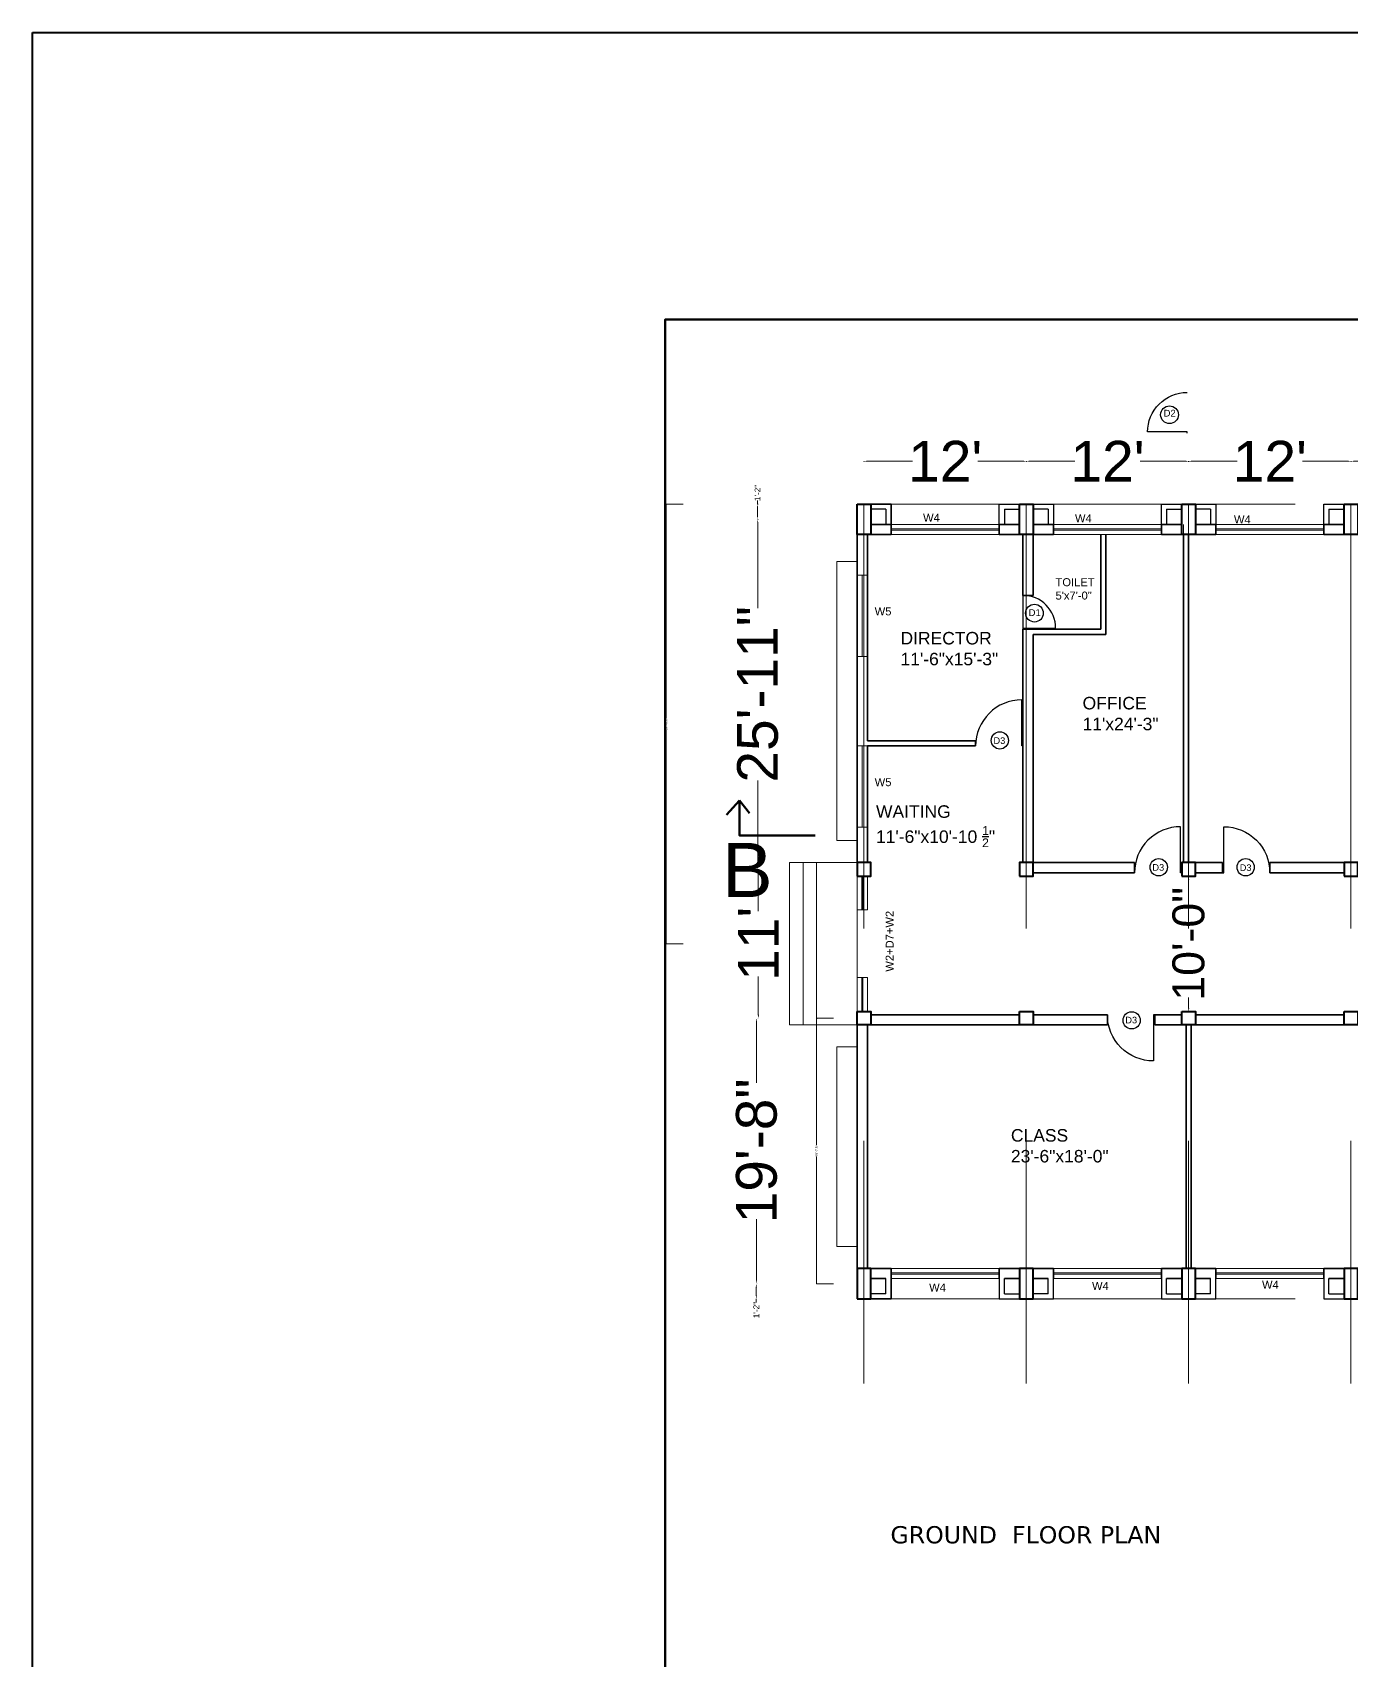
# Model space of a CAD drawing. Header units: feet. Extents: x 15113 to 123217, y -97269 to -8247.
# Drawn here: x 27217 to 28387, y -27217 to -25773 of the extents above; entities that cross this region are included whole.
import ezdxf

# ---------------------------------------------------------------- set-up
doc = ezdxf.new("R2010")
doc.units = ezdxf.units.FT
doc.header["$LTSCALE"] = 50.2
doc.header["$MEASUREMENT"] = 0
doc.header["$PDMODE"] = 3
for name, pattern in [('1', [0]), ('DASHED', [0.75, 0.5, -0.25]), ('DOT', [0.25, 0, -0.25])]:
    doc.linetypes.add(name, pattern=pattern)
doc.layers.get('0').update_dxf_attribs({"lineweight": 35})
for name, color, linetype in [('C-ANNO-TABL-PATT', 7, 'Continuous'), ('drg seal txt', 7, 'Continuous'), ('Text', 164, 'Continuous')]:
    doc.layers.add(name, color=color, linetype=linetype)
for name, color, linetype, lineweight in [('column', 6, 'Continuous', 40), ('door', 42, 'Continuous', 25), ('drg seal', 250, 'Continuous', 120), ('WALL', 1, '1', 30)]:
    doc.layers.add(name, color=color, linetype=linetype, lineweight=lineweight)
doc.styles.add('2.2 INCH', font='arial.ttf', dxfattribs={"height": 2.2})
doc.styles.add('5.2 INCH', font='arial.ttf', dxfattribs={"height": 5.2})
doc.styles.add('7.1 INCH', font='arial.ttf', dxfattribs={"height": 7.1})
doc.styles.get("Standard").update_dxf_attribs({"font": 'arial.ttf'})
doc.dimstyles.new('2.2 INCH', dxfattribs={"dimscale": 0, "dimtxt": 5.2, "dimasz": 3.1, "dimexe": 0.18, "dimexo": 1.063, "dimgap": 0.09, "dimtad": 0, "dimdec": 0, "dimzin": 0, "dimdsep": 46, "dimlunit": 4, "dimtxsty": '5.2 INCH', "dimcen": 0, "dimclrd": 230, "dimclre": 230, "dimclrt": 164, "dimadec": 0, "dimazin": 0, "dimtfac": 1, "dimtdec": 0, "dimtofl": 0, "dimtmove": 0, "dimatfit": 3, "dimfxl": 0.5, "dimtolj": 1, "dimtzin": 0, "dimlwd": 15, "dimlwe": 15, "dimarcsym": 0})
doc.dimstyles.get("Standard").update_dxf_attribs({"dimscale": 20, "dimtxt": 0.18, "dimasz": 0.18, "dimexe": 0.18, "dimexo": 0.0625, "dimgap": 0.09, "dimtad": 0, "dimtih": 1, "dimtoh": 1, "dimdec": 1, "dimzin": 0, "dimdsep": 46, "dimlunit": 3, "dimtxsty": 'Standard', "dimblk": 'ARCHTICK', "dimcen": 0.09, "dimadec": 0, "dimazin": 0, "dimtfac": 1, "dimtdec": 1, "dimtofl": 0, "dimtmove": 0, "dimatfit": 3, "dimfxl": 0.5, "dimfxlon": 1, "dimtolj": 1, "dimtzin": 0, "dimarcsym": 0})

# ---------------------------------------------------------------- blocks, each defined once
blk = doc.blocks.new('*D387')
at = {"layer": 'column', "color": 230, "lineweight": 15, "transparency": 16777216}
for p, q in [((28246.7, -26521.3), (28242.1, -26521.3)), ((28242.2, -26524.4), (28242.2, -26533.8)), ((28246.7, -26641.3), (28242.1, -26641.3)), ((28242.2, -26638.2), (28242.2, -26628.8))]:
    blk.add_line(p, q, dxfattribs=at)
at = {"layer": 'column', "color": 230, "transparency": 16777216}
for points in [[(28241.7, -26524.4), (28242.8, -26524.4), (28242.2, -26521.3)], [(28241.7, -26638.2), (28242.8, -26638.2), (28242.2, -26641.3)]]:
    blk.add_solid(points, dxfattribs=at)
at = {"layer": 'Defpoints', "color": 0, "transparency": 16777216}
for p in [(28248.2, -26521.3), (28242.2, -26641.3), (28248.2, -26641.3)]:
    blk.add_point(p, dxfattribs=at)
at = {"layer": 'column', "color": 164, "transparency": 16777216, "insert": (28242.2, -26581.3), "char_height": 5.2, "attachment_point": 5, "rotation": 90, "style": '5.2 INCH'}
blk.add_mtext('\\A1;{\\H5.455x;10\'-0"}', dxfattribs=at)
blk = doc.blocks.new('*D469')
at = {"layer": 'Defpoints', "color": 0, "transparency": 16777216}
for p in [(28098.3, -26153.2), (27954.2, -26191.3), (28098.3, -26191.3)]:
    blk.add_point(p, dxfattribs=at)
at = {"layer": 'WALL', "color": 230, "linetype": 'DOT', "lineweight": 15, "transparency": 16777216}
for p, q in [((27954.2, -26153.7), (27954.2, -26153)), ((28098.3, -26153.7), (28098.3, -26153))]:
    blk.add_line(p, q, dxfattribs=at)
at = {"layer": 'WALL', "color": 230, "lineweight": 15, "transparency": 16777216}
for p, q in [((27957.3, -26153.2), (27997.2, -26153.2)), ((28095.2, -26153.2), (28055.3, -26153.2))]:
    blk.add_line(p, q, dxfattribs=at)
at = {"layer": 'WALL', "color": 230, "transparency": 16777216}
for points in [[(27957.3, -26152.7), (27957.3, -26153.7), (27954.2, -26153.2)], [(28095.2, -26152.7), (28095.2, -26153.7), (28098.3, -26153.2)]]:
    blk.add_solid(points, dxfattribs=at)
at = {"layer": 'WALL', "color": 164, "transparency": 16777216, "insert": (28026.3, -26153.2), "char_height": 5.2, "attachment_point": 5, "style": '5.2 INCH'}
blk.add_mtext("\\A1;{\\H6.948x;12'}", dxfattribs=at)
blk = doc.blocks.new('*D470')
at = {"layer": 'Defpoints', "color": 0, "transparency": 16777216}
for p in [(28242.3, -26153.2), (28098.3, -26191.3), (28242.3, -26191.3)]:
    blk.add_point(p, dxfattribs=at)
at = {"layer": 'WALL', "color": 230, "linetype": 'DOT', "lineweight": 15, "transparency": 16777216}
for p, q in [((28098.3, -26153.7), (28098.3, -26153)), ((28242.3, -26153.7), (28242.3, -26153))]:
    blk.add_line(p, q, dxfattribs=at)
at = {"layer": 'WALL', "color": 230, "lineweight": 15, "transparency": 16777216}
for p, q in [((28101.4, -26153.2), (28141.2, -26153.2)), ((28239.2, -26153.2), (28199.3, -26153.2))]:
    blk.add_line(p, q, dxfattribs=at)
at = {"layer": 'WALL', "color": 230, "transparency": 16777216}
for points in [[(28101.4, -26152.7), (28101.4, -26153.7), (28098.3, -26153.2)], [(28239.2, -26152.7), (28239.2, -26153.7), (28242.3, -26153.2)]]:
    blk.add_solid(points, dxfattribs=at)
at = {"layer": 'WALL', "color": 164, "transparency": 16777216, "insert": (28170.3, -26153.2), "char_height": 5.2, "attachment_point": 5, "style": '5.2 INCH'}
blk.add_mtext("\\A1;{\\H6.948x;12'}", dxfattribs=at)
blk = doc.blocks.new('*D471')
at = {"layer": 'Defpoints', "color": 0, "transparency": 16777216}
for p in [(28386.3, -26153.2), (28242.2, -26191.3), (28386.3, -26191.3)]:
    blk.add_point(p, dxfattribs=at)
at = {"layer": 'WALL', "color": 230, "linetype": 'DOT', "lineweight": 15, "transparency": 16777216}
for p, q in [((28242.2, -26153.7), (28242.2, -26153)), ((28386.3, -26153.7), (28386.3, -26153))]:
    blk.add_line(p, q, dxfattribs=at)
at = {"layer": 'WALL', "color": 230, "lineweight": 15, "transparency": 16777216}
for p, q in [((28245.3, -26153.2), (28285.2, -26153.2)), ((28383.2, -26153.2), (28343.3, -26153.2))]:
    blk.add_line(p, q, dxfattribs=at)
at = {"layer": 'WALL', "color": 230, "transparency": 16777216}
for points in [[(28245.3, -26152.7), (28245.3, -26153.7), (28242.2, -26153.2)], [(28383.2, -26152.7), (28383.2, -26153.7), (28386.3, -26153.2)]]:
    blk.add_solid(points, dxfattribs=at)
at = {"layer": 'WALL', "color": 164, "transparency": 16777216, "insert": (28314.3, -26153.2), "char_height": 5.2, "attachment_point": 5, "style": '5.2 INCH'}
blk.add_mtext("\\A1;{\\H6.948x;12'}", dxfattribs=at)
blk = doc.blocks.new('*D472')
at = {"layer": 'Defpoints', "color": 0, "transparency": 16777216}
for p in [(28530.2, -26153.2), (28386.3, -26191.3), (28530.2, -26191.3)]:
    blk.add_point(p, dxfattribs=at)
at = {"layer": 'WALL', "color": 230, "linetype": 'DOT', "lineweight": 15, "transparency": 16777216}
for p, q in [((28386.3, -26153.7), (28386.3, -26153)), ((28530.2, -26153.7), (28530.2, -26153))]:
    blk.add_line(p, q, dxfattribs=at)
at = {"layer": 'WALL', "color": 230, "lineweight": 15, "transparency": 16777216}
for p, q in [((28389.4, -26153.2), (28429.2, -26153.2)), ((28527.1, -26153.2), (28487.3, -26153.2))]:
    blk.add_line(p, q, dxfattribs=at)
at = {"layer": 'WALL', "color": 230, "transparency": 16777216}
for points in [[(28389.4, -26152.7), (28389.4, -26153.7), (28386.3, -26153.2)], [(28527.1, -26152.7), (28527.1, -26153.7), (28530.2, -26153.2)]]:
    blk.add_solid(points, dxfattribs=at)
at = {"layer": 'WALL', "color": 164, "transparency": 16777216, "insert": (28458.3, -26153.2), "char_height": 5.2, "attachment_point": 5, "style": '5.2 INCH'}
blk.add_mtext("\\A1;{\\H6.948x;12'}", dxfattribs=at)
blk = doc.blocks.new('*D482')
at = {"layer": 'Defpoints', "color": 0, "transparency": 16777216}
for p in [(27948.2, -26647.3), (27859, -26882.8), (27948.2, -26882.8)]:
    blk.add_point(p, dxfattribs=at)
at = {"layer": 'WALL', "color": 230, "linetype": 'DOT', "lineweight": 15, "transparency": 16777216}
for p, q in [((27859.5, -26647.3), (27858.8, -26647.3)), ((27859.5, -26882.8), (27858.8, -26882.8))]:
    blk.add_line(p, q, dxfattribs=at)
at = {"layer": 'WALL', "color": 230, "lineweight": 15, "transparency": 16777216}
for p, q in [((27859, -26650.4), (27859, -26704.6)), ((27859, -26879.7), (27859, -26825.5))]:
    blk.add_line(p, q, dxfattribs=at)
at = {"layer": 'WALL', "color": 230, "transparency": 16777216}
for points in [[(27858.5, -26650.4), (27859.5, -26650.4), (27859, -26647.3)], [(27858.5, -26879.7), (27859.5, -26879.7), (27859, -26882.8)]]:
    blk.add_solid(points, dxfattribs=at)
at = {"layer": 'WALL', "color": 164, "transparency": 16777216, "insert": (27859, -26765), "char_height": 5.2, "attachment_point": 5, "rotation": 90, "style": '5.2 INCH'}
blk.add_mtext('\\A1;{\\H6.948x;19\'-8"}', dxfattribs=at)
blk = doc.blocks.new('*D483')
at = {"layer": 'Defpoints', "color": 0, "transparency": 16777216}
for p in [(27860.5, -26515.3), (27948.2, -26515.3), (27948.2, -26647.3)]:
    blk.add_point(p, dxfattribs=at)
at = {"layer": 'WALL', "color": 230, "linetype": 'DOT', "lineweight": 15, "transparency": 16777216}
for p, q in [((27861, -26515.3), (27860.4, -26515.3)), ((27861, -26647.3), (27860.4, -26647.3))]:
    blk.add_line(p, q, dxfattribs=at)
at = {"layer": 'WALL', "color": 230, "lineweight": 15, "transparency": 16777216}
for p, q in [((27860.5, -26518.4), (27860.5, -26552.2)), ((27860.5, -26644.2), (27860.5, -26610.3))]:
    blk.add_line(p, q, dxfattribs=at)
at = {"layer": 'WALL', "color": 230, "transparency": 16777216}
for points in [[(27860, -26518.4), (27861.1, -26518.4), (27860.5, -26515.3)], [(27860, -26644.2), (27861.1, -26644.2), (27860.5, -26647.3)]]:
    blk.add_solid(points, dxfattribs=at)
at = {"layer": 'WALL', "color": 164, "transparency": 16777216, "insert": (27860.5, -26581.3), "char_height": 5.2, "attachment_point": 5, "rotation": 90, "style": '5.2 INCH'}
blk.add_mtext("\\A1;{\\H6.948x;11'}", dxfattribs=at)
blk = doc.blocks.new('*D484')
at = {"layer": 'Defpoints', "color": 0, "transparency": 16777216}
for p in [(27860, -26204.8), (27948.2, -26204.8), (27948.2, -26515.3)]:
    blk.add_point(p, dxfattribs=at)
at = {"layer": 'WALL', "color": 230, "linetype": 'DOT', "lineweight": 15, "transparency": 16777216}
for p, q in [((27860.5, -26204.8), (27859.8, -26204.8)), ((27860.5, -26515.3), (27859.8, -26515.3))]:
    blk.add_line(p, q, dxfattribs=at)
at = {"layer": 'WALL', "color": 230, "lineweight": 15, "transparency": 16777216}
for p, q in [((27860, -26207.9), (27860, -26283.6)), ((27860, -26512.2), (27860, -26436.5))]:
    blk.add_line(p, q, dxfattribs=at)
at = {"layer": 'WALL', "color": 230, "transparency": 16777216}
for points in [[(27859.5, -26207.9), (27860.5, -26207.9), (27860, -26204.8)], [(27859.5, -26512.2), (27860.5, -26512.2), (27860, -26515.3)]]:
    blk.add_solid(points, dxfattribs=at)
at = {"layer": 'WALL', "color": 164, "transparency": 16777216, "insert": (27860, -26360), "char_height": 5.2, "attachment_point": 5, "rotation": 90, "style": '5.2 INCH'}
blk.add_mtext('\\A1;{\\H6.948x;25\'-11"}', dxfattribs=at)
blk = doc.blocks.new('*D485')
at = {"layer": 'Defpoints', "color": 0, "transparency": 16777216}
for p in [(27859.8, -26191.3), (27948.2, -26191.3), (27948.2, -26204.8)]:
    blk.add_point(p, dxfattribs=at)
at = {"layer": 'WALL', "color": 230, "linetype": 'DOT', "lineweight": 15, "transparency": 16777216}
for p, q in [((27860.3, -26191.3), (27859.6, -26191.3)), ((27860.3, -26204.8), (27859.6, -26204.8))]:
    blk.add_line(p, q, dxfattribs=at)
at = {"layer": 'WALL', "color": 230, "lineweight": 15, "transparency": 16777216}
for p, q in [((27859.8, -26191.3), (27859.8, -26188.2)), ((27859.8, -26201.7), (27859.8, -26194.4))]:
    blk.add_line(p, q, dxfattribs=at)
at = {"layer": 'WALL', "color": 230, "transparency": 16777216}
for points in [[(27859.3, -26194.4), (27860.3, -26194.4), (27859.8, -26191.3)], [(27859.3, -26201.7), (27860.3, -26201.7), (27859.8, -26204.8)]]:
    blk.add_solid(points, dxfattribs=at)
at = {"layer": 'WALL', "color": 164, "transparency": 16777216, "insert": (27859.8, -26181.4), "char_height": 5.2, "attachment_point": 5, "rotation": 90, "style": '5.2 INCH'}
blk.add_mtext('\\A1;1\'-2"', dxfattribs=at)
blk = doc.blocks.new('*D486')
at = {"layer": 'Defpoints', "color": 0, "transparency": 16777216}
for p in [(27948.2, -26882.8), (27858.7, -26896.3), (27948.2, -26896.3)]:
    blk.add_point(p, dxfattribs=at)
at = {"layer": 'WALL', "color": 230, "linetype": 'DOT', "lineweight": 15, "transparency": 16777216}
for p, q in [((27859.2, -26882.8), (27858.5, -26882.8)), ((27859.2, -26896.3), (27858.5, -26896.3))]:
    blk.add_line(p, q, dxfattribs=at)
at = {"layer": 'WALL', "color": 230, "lineweight": 15, "transparency": 16777216}
for p, q in [((27858.7, -26885.9), (27858.7, -26893.2)), ((27858.7, -26896.3), (27858.7, -26899.4))]:
    blk.add_line(p, q, dxfattribs=at)
at = {"layer": 'WALL', "color": 230, "transparency": 16777216}
for points in [[(27858.2, -26885.9), (27859.2, -26885.9), (27858.7, -26882.8)], [(27858.2, -26893.2), (27859.2, -26893.2), (27858.7, -26896.3)]]:
    blk.add_solid(points, dxfattribs=at)
at = {"layer": 'WALL', "color": 164, "transparency": 16777216, "insert": (27858.7, -26906.2), "char_height": 5.2, "attachment_point": 5, "rotation": 90, "style": '5.2 INCH'}
blk.add_mtext('\\A1;1\'-2"', dxfattribs=at)
blk = doc.blocks.new('_ArchTick')
at = {"color": 0, "linetype": 'ByBlock', "const_width": 0.15}
blk.add_lwpolyline([(-0.5, -0.5), (0.5, 0.5)], dxfattribs=at)
blk = doc.blocks.new('*D487')
at = {"layer": 'Defpoints', "color": 0, "transparency": 16777216}
for p in [(27954.2, -26191.3), (27778.8, -26581.3), (27954.2, -26581.3)]:
    blk.add_point(p, dxfattribs=at)
at = {"layer": 'WALL', "color": 230, "lineweight": 15, "transparency": 16777216}
for p, q in [((27793.8, -26191.3), (27778.7, -26191.3)), ((27778.8, -26191.3), (27778.8, -26381.1)), ((27778.8, -26581.3), (27778.8, -26391.4)), ((27793.8, -26581.3), (27778.7, -26581.3))]:
    blk.add_line(p, q, dxfattribs=at)
at = {"layer": 'WALL', "color": 230, "lineweight": 15, "transparency": 16777216, "xscale": 1.1, "yscale": 1.1, "zscale": 1.1}
for p, rotation in [((27778.8, -26191.3), 90), ((27778.8, -26581.3), 270)]:
    blk.add_blockref('_ArchTick', p, dxfattribs=dict(at, rotation=rotation))
at = {"layer": 'WALL', "color": 164, "transparency": 16777216, "insert": (27778.8, -26386.3), "char_height": 2.2, "attachment_point": 5, "rotation": 90, "style": '2.2 INCH'}
blk.add_mtext('\\A1;32\'-6.0"', dxfattribs=at)
blk = doc.blocks.new('*D488')
at = {"layer": 'Defpoints', "color": 0, "transparency": 16777216}
for p in [(27912.2, -26647.3), (27948.2, -26647.3), (27948.2, -26882.8)]:
    blk.add_point(p, dxfattribs=at)
at = {"layer": 'WALL', "color": 230, "lineweight": 15, "transparency": 16777216}
for p, q in [((27927.2, -26647.3), (27912.1, -26647.3)), ((27912.2, -26647.3), (27912.2, -26760)), ((27912.2, -26882.8), (27912.2, -26770.1)), ((27927.2, -26882.8), (27912.1, -26882.8))]:
    blk.add_line(p, q, dxfattribs=at)
at = {"layer": 'WALL', "color": 230, "lineweight": 15, "transparency": 16777216, "xscale": 1.1, "yscale": 1.1, "zscale": 1.1}
for p, rotation in [((27912.2, -26647.3), 90), ((27912.2, -26882.8), 270)]:
    blk.add_blockref('_ArchTick', p, dxfattribs=dict(at, rotation=rotation))
at = {"layer": 'WALL', "color": 164, "transparency": 16777216, "insert": (27912.2, -26765), "char_height": 2.2, "attachment_point": 5, "rotation": 90, "style": '2.2 INCH'}
blk.add_mtext('\\A1;19\'-7.5"', dxfattribs=at)

msp = doc.modelspace()

# ---------------------------------------------------------------- linework, layer by layer
at = {"color": 230, "linetype": 'DASHED', "lineweight": 18, "ltscale": 15}
for p, q in [((27954.24801, -26191.29584), (27954.24801, -26971.29584)), ((27960.24801, -26191.29584), (29244.24801, -26191.29584)), ((28098.24801, -26191.29584), (28098.24801, -26971.29584)), ((28242.24801, -26191.29584), (28242.24801, -26971.29584)), ((28386.24801, -26191.29584), (28386.24801, -26920.29584)), ((28386.24801, -26191.29584), (28386.24801, -26971.29584)), ((27960.24801, -26896.29584), (28524.24801, -26896.29584))]:
    msp.add_line(p, q, dxfattribs=at)
at = {"color": 1}
for p, q in [((27960.24801, -26191.29584), (27978.24801, -26191.29584)), ((27978.24801, -26191.29584), (27978.24801, -26218.29584)), ((27948.24801, -26521.29584), (27948.24801, -26209.29584)), ((27948.24801, -26521.29584), (27948.24801, -26209.29584)), ((27948.24801, -26521.29584), (27948.24801, -26209.29584)), ((27948.24801, -26521.29584), (27948.24801, -26209.29584)), ((27957.24801, -26218.29584), (27957.24801, -26401.29584)), ((27960.24801, -26209.29584), (27978.24801, -26209.29584)), ((27960.24801, -26209.29584), (27973.75596, -26209.29632)), ((27960.24801, -26218.29584), (27978.24801, -26218.29584)), ((27960.24801, -26218.29584), (27978.24801, -26218.29584)), ((27978.24801, -26209.29584), (27978.24801, -26218.29584)), ((28074.24801, -26209.29584), (28092.24801, -26209.29584)), ((28074.24801, -26209.29584), (28074.24801, -26218.29584)), ((28074.24801, -26209.29584), (28074.24801, -26218.29584)), ((28074.24801, -26218.29584), (28092.24801, -26218.29584)), ((28074.24801, -26218.29584), (28092.24801, -26218.29584)), ((28078.73908, -26209.29527), (28092.24801, -26209.29584)), ((28095.24801, -26272.29584), (28095.24801, -26218.29584)), ((28117.75596, -26209.29527), (28104.24801, -26209.29584)), ((28122.24801, -26209.29584), (28104.24801, -26209.29584)), ((28104.24801, -26272.29584), (28104.24801, -26218.29584)), ((28122.24801, -26218.29584), (28104.24801, -26218.29584)), ((28122.24801, -26218.29584), (28104.24801, -26218.29584)), ((28122.24801, -26209.29584), (28122.24801, -26218.29584)), ((28122.24801, -26209.29584), (28122.24801, -26218.29584)), ((28164.24801, -26302.29584), (28164.24801, -26218.29584)), ((28168.74801, -26306.79584), (28168.74801, -26218.29584)), ((28236.24801, -26209.29584), (28218.24801, -26209.29584)), ((28218.24801, -26209.29584), (28218.24801, -26218.29584)), ((28218.24801, -26209.29584), (28218.24801, -26218.29584)), ((28236.24801, -26218.29584), (28218.24801, -26218.29584)), ((28236.24801, -26218.29584), (28218.24801, -26218.29584)), ((28236.24801, -26209.29584), (28222.73908, -26209.296)), ((28237.74801, -26509.29584), (28237.74801, -26218.29584)), ((28242.24801, -26509.29584), (28242.24801, -26218.29584)), ((28248.24801, -26209.29584), (28266.24801, -26209.29584)), ((28248.24801, -26209.29584), (28261.75596, -26209.29632)), ((28248.24801, -26218.29584), (28266.24801, -26218.29584)), ((28248.24801, -26218.29584), (28266.24801, -26218.29584)), ((28266.24801, -26209.29584), (28266.24801, -26218.29584)), ((28266.24801, -26209.29584), (28266.24801, -26218.29584)), ((28362.24801, -26209.29584), (28380.24801, -26209.29584)), ((28362.24801, -26209.29584), (28362.24801, -26218.29584)), ((28362.24801, -26209.29584), (28362.24801, -26218.29584)), ((28362.24801, -26218.29584), (28380.24801, -26218.29584)), ((28362.24801, -26218.29584), (28380.24801, -26218.29584)), ((28366.73908, -26209.296), (28380.24801, -26209.29584)), ((28095.24801, -26509.29584), (28095.24801, -26302.29584)), ((28104.24801, -26509.29584), (28104.24801, -26306.79584)), ((27957.24801, -26401.29584), (28053.24801, -26401.29584)), ((27957.24801, -26405.79584), (27957.24801, -26509.29584)), ((27957.24801, -26405.79584), (28053.24801, -26405.79584)), ((28053.24801, -26405.79584), (28053.24801, -26401.29584)), ((28104.24801, -26509.29584), (28194.19486, -26509.29584)), ((28194.19486, -26518.29584), (28194.19486, -26509.29584)), ((28272.24801, -26509.29584), (28248.24801, -26509.29584)), ((28380.24801, -26509.29584), (28314.30115, -26509.29584)), ((28104.24801, -26518.29584), (28194.19486, -26518.29584)), ((28272.24801, -26518.29584), (28248.24801, -26518.29584)), ((28380.24801, -26518.29584), (28314.30115, -26518.29584)), ((27948.24801, -26869.29584), (27948.24801, -26653.29584)), ((27957.24801, -26653.29584), (27957.24801, -26803.29584)), ((28092.24801, -26644.29584), (27960.24801, -26644.29584)), ((28092.24801, -26653.29584), (27960.24801, -26653.29584)), ((28104.24801, -26644.29584), (28170.24801, -26644.29584)), ((28104.24801, -26653.29584), (28170.24801, -26653.29584)), ((28170.24801, -26653.29584), (28170.24801, -26644.29584)), ((28170.24801, -26653.29584), (28170.24801, -26644.29584)), ((28212.24801, -26644.29584), (28236.24801, -26644.29584)), ((28212.24801, -26653.29584), (28212.24801, -26644.29584)), ((28212.24801, -26653.29584), (28236.24801, -26653.29584)), ((28239.99801, -26653.29584), (28244.49801, -26653.29584)), ((28239.99801, -26869.29584), (28239.99801, -26653.29584)), ((28244.49801, -26869.29584), (28244.49801, -26653.29584)), ((28380.24801, -26644.29584), (28248.24801, -26644.29584)), ((28380.24801, -26653.29584), (28248.24801, -26653.29584)), ((27957.24801, -26803.29584), (27957.24801, -26869.29584)), ((27960.24801, -26869.29584), (27978.24801, -26869.29584)), ((27978.24801, -26896.29584), (27978.24801, -26869.29584)), ((28074.24801, -26869.29584), (28092.24801, -26869.29584)), ((28074.24801, -26878.29584), (28074.24801, -26869.29584)), ((28122.24801, -26869.29584), (28104.24801, -26869.29584)), ((28122.24801, -26878.29584), (28122.24801, -26869.29584)), ((28236.24801, -26869.29584), (28218.24801, -26869.29584)), ((28218.24801, -26878.29584), (28218.24801, -26869.29584)), ((28248.24801, -26869.29584), (28266.24801, -26869.29584)), ((28266.24801, -26878.29584), (28266.24801, -26869.29584)), ((28362.24801, -26869.29584), (28380.24801, -26869.29584)), ((28362.24801, -26878.29584), (28362.24801, -26869.29584)), ((27960.24801, -26878.29584), (27973.75596, -26878.29535)), ((28078.73908, -26878.2964), (28092.24801, -26878.29584)), ((28117.75596, -26878.2964), (28104.24801, -26878.29584)), ((28236.24801, -26878.29584), (28222.73908, -26878.29567)), ((28248.24801, -26878.29584), (28261.75596, -26878.29535)), ((28366.73908, -26878.29567), (28380.24801, -26878.29584)), ((27960.24801, -26896.29584), (27978.24801, -26896.29584))]:
    msp.add_line(p, q, dxfattribs=at)
at = {"color": 1, "lineweight": 18}
msp.add_line((27957.24801, -26218.29584), (27957.24801, -26362.29584), dxfattribs=at)
msp.add_line((27957.24801, -26218.29584), (27957.24801, -26362.29584), dxfattribs=at)
msp.add_line((27957.24801, -26218.29584), (27957.24801, -26362.29584), dxfattribs=at)
at = {"color": 5, "lineweight": 18}
for p, q in [((27978.24801, -26209.29584), (28074.24801, -26209.29584)), ((27978.24801, -26213.29584), (28074.24801, -26213.29584)), ((27978.24801, -26214.29584), (28074.24801, -26214.29584)), ((27978.24801, -26218.29584), (28074.24801, -26218.29584)), ((28218.24801, -26209.29584), (28122.24801, -26209.29584)), ((28218.24801, -26213.29584), (28122.24801, -26213.29584)), ((28218.24801, -26214.29584), (28122.24801, -26214.29584)), ((28218.24801, -26218.29584), (28122.24801, -26218.29584)), ((28237.74801, -26218.29584), (28237.74801, -26209.29584)), ((28266.24801, -26209.29584), (28362.24801, -26209.29584)), ((28266.24801, -26213.29584), (28362.24801, -26213.29584)), ((28266.24801, -26214.29584), (28362.24801, -26214.29584)), ((28266.24801, -26218.29584), (28362.24801, -26218.29584)), ((27957.24801, -26254.29584), (27948.24801, -26254.29584)), ((27957.24801, -26254.29584), (27948.24801, -26254.29584)), ((27957.24801, -26254.29584), (27948.24801, -26254.29584)), ((27957.24801, -26254.29584), (27948.24801, -26254.29584)), ((27952.74801, -26326.29584), (27952.74801, -26254.29584)), ((27952.74801, -26326.29584), (27952.74801, -26254.29584)), ((27952.74801, -26326.29584), (27952.74801, -26254.29584)), ((27952.74801, -26326.29584), (27952.74801, -26254.29584)), ((27957.24801, -26326.29584), (27948.24801, -26326.29584)), ((27957.24801, -26326.29584), (27948.24801, -26326.29584)), ((27957.24801, -26326.29584), (27948.24801, -26326.29584)), ((27957.24801, -26326.29584), (27948.24801, -26326.29584)), ((27948.24801, -26405.79584), (27957.24801, -26405.79584)), ((27948.24801, -26405.79584), (27957.24801, -26405.79584)), ((27948.24801, -26405.79584), (27957.24801, -26405.79584)), ((27948.24801, -26405.79584), (27957.24801, -26405.79584)), ((27952.74801, -26405.79584), (27952.74801, -26477.79584)), ((27952.74801, -26405.79584), (27952.74801, -26477.79584)), ((27952.74801, -26405.79584), (27952.74801, -26477.79584)), ((27952.74801, -26405.79584), (27952.74801, -26477.79584)), ((27948.24801, -26477.79584), (27957.24801, -26477.79584)), ((27948.24801, -26477.79584), (27957.24801, -26477.79584)), ((27948.24801, -26477.79584), (27957.24801, -26477.79584)), ((27948.24801, -26477.79584), (27957.24801, -26477.79584)), ((27948.24178, -26551.29584), (27948.24178, -26521.29584)), ((27952.24178, -26551.29584), (27952.24178, -26521.29584)), ((27953.24178, -26551.29397), (27953.24178, -26521.29584)), ((27957.24178, -26551.29397), (27957.24178, -26521.29584)), ((27948.24489, -26611.29584), (27948.23244, -26551.29584)), ((27948.24178, -26551.29584), (27957.24178, -26551.29397)), ((27948.24801, -26641.29584), (27948.24489, -26611.29584)), ((27948.25424, -26611.29584), (27957.25424, -26611.29397)), ((27952.24801, -26641.29501), (27952.24489, -26611.29501)), ((27953.25424, -26611.29397), (27953.25424, -26641.29584)), ((27957.25424, -26611.29397), (27957.25424, -26641.29584)), ((27978.24801, -26869.29584), (28074.24801, -26869.29584)), ((28218.24801, -26869.29584), (28122.24801, -26869.29584)), ((28266.24801, -26869.29584), (28362.24801, -26869.29584)), ((27978.24801, -26873.29584), (28074.24801, -26873.29584)), ((27978.24801, -26874.29584), (28074.24801, -26874.29584)), ((27978.24801, -26878.29584), (28074.24801, -26878.29584)), ((28218.24801, -26873.29584), (28122.24801, -26873.29584)), ((28218.24801, -26874.29584), (28122.24801, -26874.29584)), ((28122.24801, -26878.29584), (28218.24801, -26878.29584)), ((28266.24801, -26873.29584), (28362.24801, -26873.29584)), ((28266.24801, -26874.29584), (28362.24801, -26874.29584)), ((28266.24801, -26878.29584), (28362.24801, -26878.29584))]:
    msp.add_line(p, q, dxfattribs=at)
at = {"color": 24, "lineweight": 18}
for p, q in [((27948.24801, -26509.29584), (27888.24801, -26509.29584)), ((27888.24801, -26509.29584), (27888.24801, -26653.29584)), ((27900.24801, -26509.29584), (27900.24801, -26653.29584)), ((27912.24801, -26509.29584), (27912.24801, -26653.29584)), ((27948.24801, -26653.29584), (27888.24801, -26653.29584))]:
    msp.add_line(p, q, dxfattribs=at)
at = {"color": 230, "linetype": 'DASHED', "lineweight": 18, "ltscale": 15}
for points in [[(27948.24801, -26489.79584), (27930.24801, -26489.79584), (27930.24801, -26242.29584), (27948.24801, -26242.29584)], [(27948.24801, -26489.79584), (27930.24801, -26489.79584), (27930.24801, -26242.29584), (27948.24801, -26242.29584)], [(27948.24801, -26489.79584), (27930.24801, -26489.79584), (27930.24801, -26242.29584), (27948.24801, -26242.29584)], [(27948.24801, -26489.79584), (27930.24801, -26489.79584), (27930.24801, -26242.29584), (27948.24801, -26242.29584)], [(27948.24801, -26672.79584), (27930.24801, -26672.79584), (27930.24801, -26849.79584), (27948.24801, -26849.79584)]]:
    msp.add_lwpolyline(points, dxfattribs=at)
at = {"color": 1}
for points in [[(28104.24801, -26272.29584), (28095.24801, -26272.29584)], [(28164.24801, -26302.29584), (28095.24801, -26302.29584)], [(28168.74801, -26306.79584), (28104.24801, -26306.79584)], [(28272.24801, -26518.29584), (28272.24801, -26509.29584)], [(28314.30115, -26518.29584), (28314.30115, -26509.29584)]]:
    msp.add_lwpolyline(points, dxfattribs=at)
at = {"lineweight": 70, "flags": 128}
for points in [[(27843.94692, -26454.27236), (27832.17697, -26467.03924)], [(27843.94692, -26454.27236), (27843.94692, -26485.26131), (27911.01766, -26485.26131)], [(27843.94692, -26454.27236), (27852.56885, -26465.41972)]]:
    msp.add_lwpolyline(points, dxfattribs=at)
at = {"layer": 'C-ANNO-TABL-PATT', "linetype": 'DASHED', "lineweight": 9, "ltscale": 50}
msp.add_line((29734.0332, -26485.26131), (27882.23032, -26485.26131), dxfattribs=at)
at = {"layer": 'column'}
msp.add_line((27948.24801, -26869.29584), (27948.24801, -26896.29584), dxfattribs=at)
for points in [[(27216.67754, -25772.97225), (31524.68479, -25772.97225), (31524.68479, -34769.11425), (27216.67754, -34769.11425)], [(27948.24801, -26191.29584), (27960.24801, -26191.29584), (27960.24801, -26218.29584), (27948.24801, -26218.29584)], [(28092.24801, -26191.29584), (28104.24801, -26191.29584), (28104.24801, -26218.29584), (28092.24801, -26218.29584)], [(28236.24801, -26191.29584), (28248.24801, -26191.29584), (28248.24801, -26218.29584), (28236.24801, -26218.29584)], [(28380.24801, -26191.29584), (28392.24801, -26191.29584), (28392.24801, -26218.29584), (28380.24801, -26218.29584)], [(27948.24801, -26521.29584), (27960.24801, -26521.29584), (27960.24801, -26509.29584), (27948.24801, -26509.29584)], [(28092.24801, -26521.29584), (28104.24801, -26521.29584), (28104.24801, -26509.29584), (28092.24801, -26509.29584)], [(28236.24801, -26521.29584), (28248.24801, -26521.29584), (28248.24801, -26509.29584), (28236.24801, -26509.29584)], [(28380.24801, -26521.29584), (28392.24801, -26521.29584), (28392.24801, -26509.29584), (28380.24801, -26509.29584)], [(27948.24801, -26641.29584), (27960.24801, -26641.29584), (27960.24801, -26653.29584), (27948.24801, -26653.29584)], [(28092.24801, -26641.29584), (28104.24801, -26641.29584), (28104.24801, -26653.29584), (28092.24801, -26653.29584)], [(28236.24801, -26641.29584), (28248.24801, -26641.29584), (28248.24801, -26653.29584), (28236.24801, -26653.29584)], [(28380.24801, -26641.29584), (28392.24801, -26641.29584), (28392.24801, -26653.29584), (28380.24801, -26653.29584)], [(28092.24801, -26896.29584), (28104.24801, -26896.29584), (28104.24801, -26869.29584), (28092.24801, -26869.29584)], [(28236.24801, -26896.29584), (28248.24801, -26896.29584), (28248.24801, -26869.29584), (28236.24801, -26869.29584)], [(28380.24801, -26896.29584), (28392.24801, -26896.29584), (28392.24801, -26869.29584), (28380.24801, -26869.29584)]]:
    msp.add_lwpolyline(points, close=True, dxfattribs=at)
msp.add_lwpolyline([(27948.24801, -26896.29584), (27960.24801, -26896.29584), (27960.24801, -26869.29584), (27948.24801, -26869.29584)], dxfattribs=at)
at = {"layer": 'door'}
msp.add_line((28095.25316, -26272.29584), (28095.24801, -26302.29584), dxfattribs=at)
at = {"layer": 'door', "elevation": -0.06299}
msp.add_lwpolyline([(28240.85201, -26128.23519), (28240.8521, -26127.23519), (28205.8521, -26127.23218, -0.4142135624), (28240.8551, -26092.23519, -1.0909345881)], format="xyb", dxfattribs=at)
at = {"layer": 'door'}
for points in [[(28095.24818, -26301.29584), (28124.24818, -26301.30081, 0.4142135624), (28095.25316, -26272.29584, 0.3095801282)], [(28095.30115, -26405.79584), (28094.13301, -26405.79584), (28094.13301, -26364.91084, 0.4142135624), (28053.24801, -26405.79584, 1.0909345881)], [(28236.24801, -26518.29584), (28235.07986, -26518.29584), (28235.07986, -26477.41084, 0.4142135624), (28194.19486, -26518.29584, 1.0909345881)], [(28272.24801, -26518.29584), (28273.41615, -26518.29584), (28273.41615, -26477.41084, -0.4142135624), (28314.30115, -26518.29584, -1.0909345881)], [(28212.24801, -26644.29584), (28211.07986, -26644.29584), (28211.07986, -26685.18084, -0.4142135624), (28170.19486, -26644.29584, -1.0909345881)]]:
    msp.add_lwpolyline(points, format="xyb", dxfattribs=at)
at = {"layer": 'drg seal', "lineweight": 70}
msp.add_lwpolyline([(30834.55937, -28339.40942), (30834.55937, -26027.63743), (27777.84032, -26027.63743), (27777.84032, -28339.40942), (30834.14319, -28339.40942)], dxfattribs=at)
at = {"layer": 'WALL', "ltscale": 4}
for p, q in [((27973.75645, -26195.79628), (27960.24801, -26195.79628)), ((27973.75645, -26195.79628), (27973.75596, -26209.29584)), ((28078.73957, -26195.79571), (28078.73908, -26209.29527)), ((28078.73957, -26195.79571), (28092.24801, -26195.79571)), ((28117.75645, -26195.79571), (28104.24801, -26195.79571)), ((28117.75645, -26195.79571), (28117.75596, -26209.29527)), ((28222.73957, -26195.79571), (28222.73908, -26209.29527)), ((28222.73957, -26195.79571), (28236.24801, -26195.79571)), ((28261.75645, -26195.79571), (28248.24801, -26195.79571)), ((28261.75645, -26195.79571), (28261.75596, -26209.29527)), ((28366.73957, -26195.79571), (28366.73908, -26209.29527)), ((28366.73957, -26195.79571), (28380.24801, -26195.79571)), ((27973.75645, -26891.79539), (27973.75596, -26878.29584)), ((28078.73957, -26891.79596), (28078.73908, -26878.2964)), ((28117.75645, -26891.79596), (28117.75596, -26878.2964)), ((28222.73957, -26891.79596), (28222.73908, -26878.2964)), ((28261.75645, -26891.79596), (28261.75596, -26878.2964)), ((28366.73957, -26891.79596), (28366.73908, -26878.2964)), ((27973.75645, -26891.79539), (27960.24801, -26891.79539)), ((28078.73957, -26891.79596), (28092.24801, -26891.79596)), ((28117.75645, -26891.79596), (28104.24801, -26891.79596)), ((28222.73957, -26891.79596), (28236.24801, -26891.79596)), ((28261.75645, -26891.79596), (28248.24801, -26891.79596)), ((28366.73957, -26891.79596), (28380.24801, -26891.79596))]:
    msp.add_line(p, q, dxfattribs=at)
for points in [[(28074.24882, -26218.29527), (28074.24785, -26191.29584), (28122.25657, -26191.29584), (28122.24801, -26218.29539)], [(28218.24882, -26218.29527), (28218.24785, -26191.29584), (28266.25657, -26191.29584), (28266.24801, -26218.29539)], [(28362.24882, -26218.29527), (28362.24785, -26191.29584), (28410.25657, -26191.29584), (28410.24801, -26218.29539)], [(28074.24882, -26869.2964), (28074.24785, -26896.29584), (28122.25657, -26896.29584), (28122.24801, -26869.29628)], [(28218.24882, -26869.2964), (28218.24785, -26896.29584), (28266.25657, -26896.29584), (28266.24801, -26869.29628)], [(28362.24882, -26869.2964), (28362.24785, -26896.29584), (28410.25657, -26896.29584), (28410.24801, -26869.29628)]]:
    msp.add_lwpolyline(points, dxfattribs=at)
at = {"layer": 'WALL', "color": 0, "ltscale": 4}
for centre, radius in [((28225.27013, -26111.9787), 7.86347), ((28105.47083, -26287.99261, -0.03149), 7.86347), ((28074.74552, -26400.87806), 7.65471), ((28215.69238, -26513.37806), 7.65471), ((28292.80363, -26513.37806), 7.65471), ((28191.69238, -26649.21362), 7.65471)]:
    msp.add_circle(centre, radius, dxfattribs=at)

# ---------------------------------------------------------------- texts
at = {"layer": 'drg seal txt', "insert": (27977.69832, -27097.85663), "char_height": 15.2852164, "width": 2687.8083334, "attachment_point": 1}
msp.add_mtext('{\\fVerdana|b0|i0|c0|p34;GROUND  FLOOR PLAN}', dxfattribs=at)
at = {"layer": 'Text', "style": '7.1 INCH'}
for s, insert, char_height, width, attachment_point in [('W4', (28021.5197, -26199.79751), 7.1, 10.7407754, 3), ('W4', (28141.41806, -26200.27942), 7.1, 10.7407754, 1), ('W4', (28282.43677, -26201.32828), 7.1, 10.7407754, 1), ('\\pi14.11;{\\fArial|b0|i0|c186|p34;TOILET\\P\\pi15.63;}5{\\fArial|b0|i0|c186|p34;\'x}7{\\fArial|b0|i0|c186|p34;\'-0"}', (28110.03182, -26256.98994), 7.1, 62.503634, 1), ('W5', (27963.72254, -26282.87382), 7.1, 10.7407754, 1), ('\\A1;{\\fArial|b0|i0|c186|p34;DIRECTOR\\P1}1{\\fArial|b0|i0|c186|p34;\'-}6{\\fArial|b0|i0|c186|p34;"x15\'-3"}', (27986.61651, -26304.65511), 11.09375, 114.3066755, 1), ('\\pi13.57;{\\fArial|b0|i0|c186|p34;OFFICE\\P\\pi10.45;1}1{\\fArial|b0|i0|c186|p34;\'x24\'-}3{\\fArial|b0|i0|c186|p34;"}', (28134.57811, -26362.28037), 11.09375, 114.3066755, 1), ('W5', (27963.72254, -26434.37382), 7.1, 10.7407754, 1), ('\\A1;\\pi-8.115;{\\fArial|b0|i0|c186|p34;WAITING\\P\\pi-0.7826;1}1{\\fArial|b0|i0|c186|p34;\'-6"x}10{\\fArial|b0|i0|c186|p34;\'-}10{\\fArial|b0|i0|c186|p34; \\H0.7x;\\S1/2;\\H1.429x;"}', (27973.018, -26458.43846), 11.09375, 114.3066755, 1), ('\\pi73.22;{\\fArial|b0|i0|c186|p34;CLASS\\P\\pi67.36;}23{\\fArial|b0|i0|c186|p34;\'-6"x}18{\\fArial|b0|i0|c186|p34;\'-}0{\\fArial|b0|i0|c186|p34;"}', (28011.34983, -26745.65698), 11.09375, 114.3066755, 1), ('W4', (28026.91789, -26882.64177), 7.1, 10.7407754, 3), ('W4', (28171.39962, -26881.22546), 7.1, 10.7407754, 3), ('W4', (28322.20114, -26880.14153), 7.1, 10.7407754, 3)]:
    msp.add_mtext(s, dxfattribs=dict(at, insert=insert, char_height=char_height, width=width, attachment_point=attachment_point))
at = {"layer": 'Text', "insert": (27973.46389, -26552.02115), "char_height": 7.1, "width": 10.7407754, "attachment_point": 3, "rotation": 90, "style": '7.1 INCH'}
msp.add_mtext('W2+D7+W2', dxfattribs=at)
at = {"layer": 'WALL', "color": 0, "ltscale": 4}
for s, width, insert, char_height, attachment_point in [('D2', 224.7697118, (28220.06676, -26107.61336, -0.03149), 6, 1), ('D1', 224.7697118, (28100.30064, -26284.49932, -0.06299), 6, 1), ('D3', 224.7697118, (28079.57385, -26404.05879, -0.03066), 5.840714, 9), (' B', 1732.9701349, (27809.82804, -26491.8097, 0.06416), 48, 1), ('D3', 224.7697118, (28220.52071, -26516.55879, -0.03066), 5.840714, 9), ('D3', 224.7697118, (28298.01062, -26510.82093, -0.03066), 5.840714, 3), ('D3', 224.7697118, (28196.52071, -26646.03288, -0.03066), 5.840714, 3)]:
    msp.add_mtext_dynamic_manual_height_columns(s, width=width, gutter_width=75, heights=[0], dxfattribs=dict(at, insert=insert, char_height=char_height, attachment_point=attachment_point))

# ---------------------------------------------------------------- dimensions: what is measured, and where the dimension line sits
at = {"layer": 'column'}
dim = msp.add_linear_dim(base=(28242.24801, -26641.29584), p1=(28248.24801, -26521.29584), p2=(28248.24801, -26641.29584), angle=90, text='{\\H5.455x;10\'-0"}', dimstyle='2.2 INCH', override={"dimscale": 1, "dimfxl": 4.5, "dimfxlon": 1, "dimtfillclr": 2}, dxfattribs=at)
dim.commit()
dim.dimension.update_dxf_attribs({"geometry": '*D387', "text_midpoint": (28242.24801, -26581.29584)})
at = {"layer": 'WALL'}
for base, p1, p2, picture, middle in [((28098.25221, -26153.17052), (27954.24801, -26191.29584), (28098.25221, -26191.29584), '*D469', (28026.25011, -26153.17052)), ((28242.25221, -26153.17052), (28098.25221, -26191.29584), (28242.25221, -26191.29584), '*D470', (28170.25221, -26153.17052)), ((28386.25221, -26153.17052), (28242.24801, -26191.29584), (28386.25221, -26191.29584), '*D471', (28314.25011, -26153.17052)), ((28530.24801, -26153.17052), (28386.25221, -26191.29584), (28530.24801, -26191.29584), '*D472', (28458.25011, -26153.17052))]:
    dim = msp.add_linear_dim(base=base, p1=p1, p2=p2, text='{\\H6.948x;<>}', dimstyle='2.2 INCH', override={"dimscale": 1, "dimfxlon": 1, "dimtfillclr": 2}, dxfattribs=at)
    dim.commit()
    dim.dimension.update_dxf_attribs({"geometry": picture, "text_midpoint": middle})
for base, p1, p2, dimstyle, override, picture, middle in [((27859.8092603827, -26191.2958359184), (27948.2480075569, -26204.7958359184), (27948.2480075569, -26191.2958359184), '2.2 INCH', {"dimscale": 1, "dimfxlon": 1, "dimtfillclr": 2}, '*D485', (27859.8092603827, -26181.4391237765)), ((27778.84655, -26581.29584), (27954.24801, -26191.29584), (27954.24801, -26581.29584), 'Standard', {"dimscale": 1, "dimtxt": 2.2, "dimasz": 1.1, "dimexo": 1.063, "dimtih": 0, "dimtoh": 0, "dimtxsty": '2.2 INCH', "dimcen": 0, "dimclrd": 230, "dimclre": 230, "dimclrt": 164, "dimfxl": 15, "dimtfillclr": 2, "dimlwd": 15, "dimlwe": 15}, '*D487', (27778.84655, -26386.29584)), ((27912.24801, -26647.29584), (27948.24801, -26882.79584), (27948.24801, -26647.29584), 'Standard', {"dimscale": 1, "dimtxt": 2.2, "dimasz": 1.1, "dimexo": 1.063, "dimtih": 0, "dimtoh": 0, "dimtxsty": '2.2 INCH', "dimcen": 0, "dimclrd": 230, "dimclre": 230, "dimclrt": 164, "dimfxl": 15, "dimtfillclr": 2, "dimlwd": 15, "dimlwe": 15}, '*D488', (27912.24801, -26765.04584)), ((27858.6811224909, -26896.2958359184), (27948.2480075569, -26882.7958359184), (27948.2480075569, -26896.2958359184), '2.2 INCH', {"dimscale": 1, "dimfxlon": 1, "dimtfillclr": 2}, '*D486', (27858.6811224909, -26906.1525480603))]:
    dim = msp.add_linear_dim(base=base, p1=p1, p2=p2, angle=90, dimstyle=dimstyle, override=override, dxfattribs=at)
    dim.commit()
    dim.dimension.update_dxf_attribs({"geometry": picture, "text_midpoint": middle})
for base, p1, p2, override, picture, middle in [((27859.9892603827, -26204.7958359184), (27948.2480075569, -26515.2958359184), (27948.2480075569, -26204.7958359184), {"dimscale": 1, "dimfxlon": 1, "dimtfillclr": 2}, '*D484', (27859.9892603827, -26360.0458359184)), ((27860.53926, -26515.29584), (27948.24801, -26647.29584), (27948.24801, -26515.29584), {"dimscale": 1, "dimtxt": 24, "dimfxlon": 1, "dimtfillclr": 2}, '*D483', (27860.53926, -26581.29584)), ((27859.0012961177, -26882.7958359184), (27948.2480075569, -26647.2958359184), (27948.2480075569, -26882.7958359184), {"dimscale": 1, "dimtxt": 24, "dimfxlon": 1, "dimtfillclr": 2}, '*D482', (27859.0012961177, -26765.0458359184))]:
    dim = msp.add_linear_dim(base=base, p1=p1, p2=p2, angle=90, text='{\\H6.948x;<>}', dimstyle='2.2 INCH', override=override, dxfattribs=at)
    dim.commit()
    dim.dimension.update_dxf_attribs({"geometry": picture, "text_midpoint": middle})

doc.saveas('drawing.dxf')
